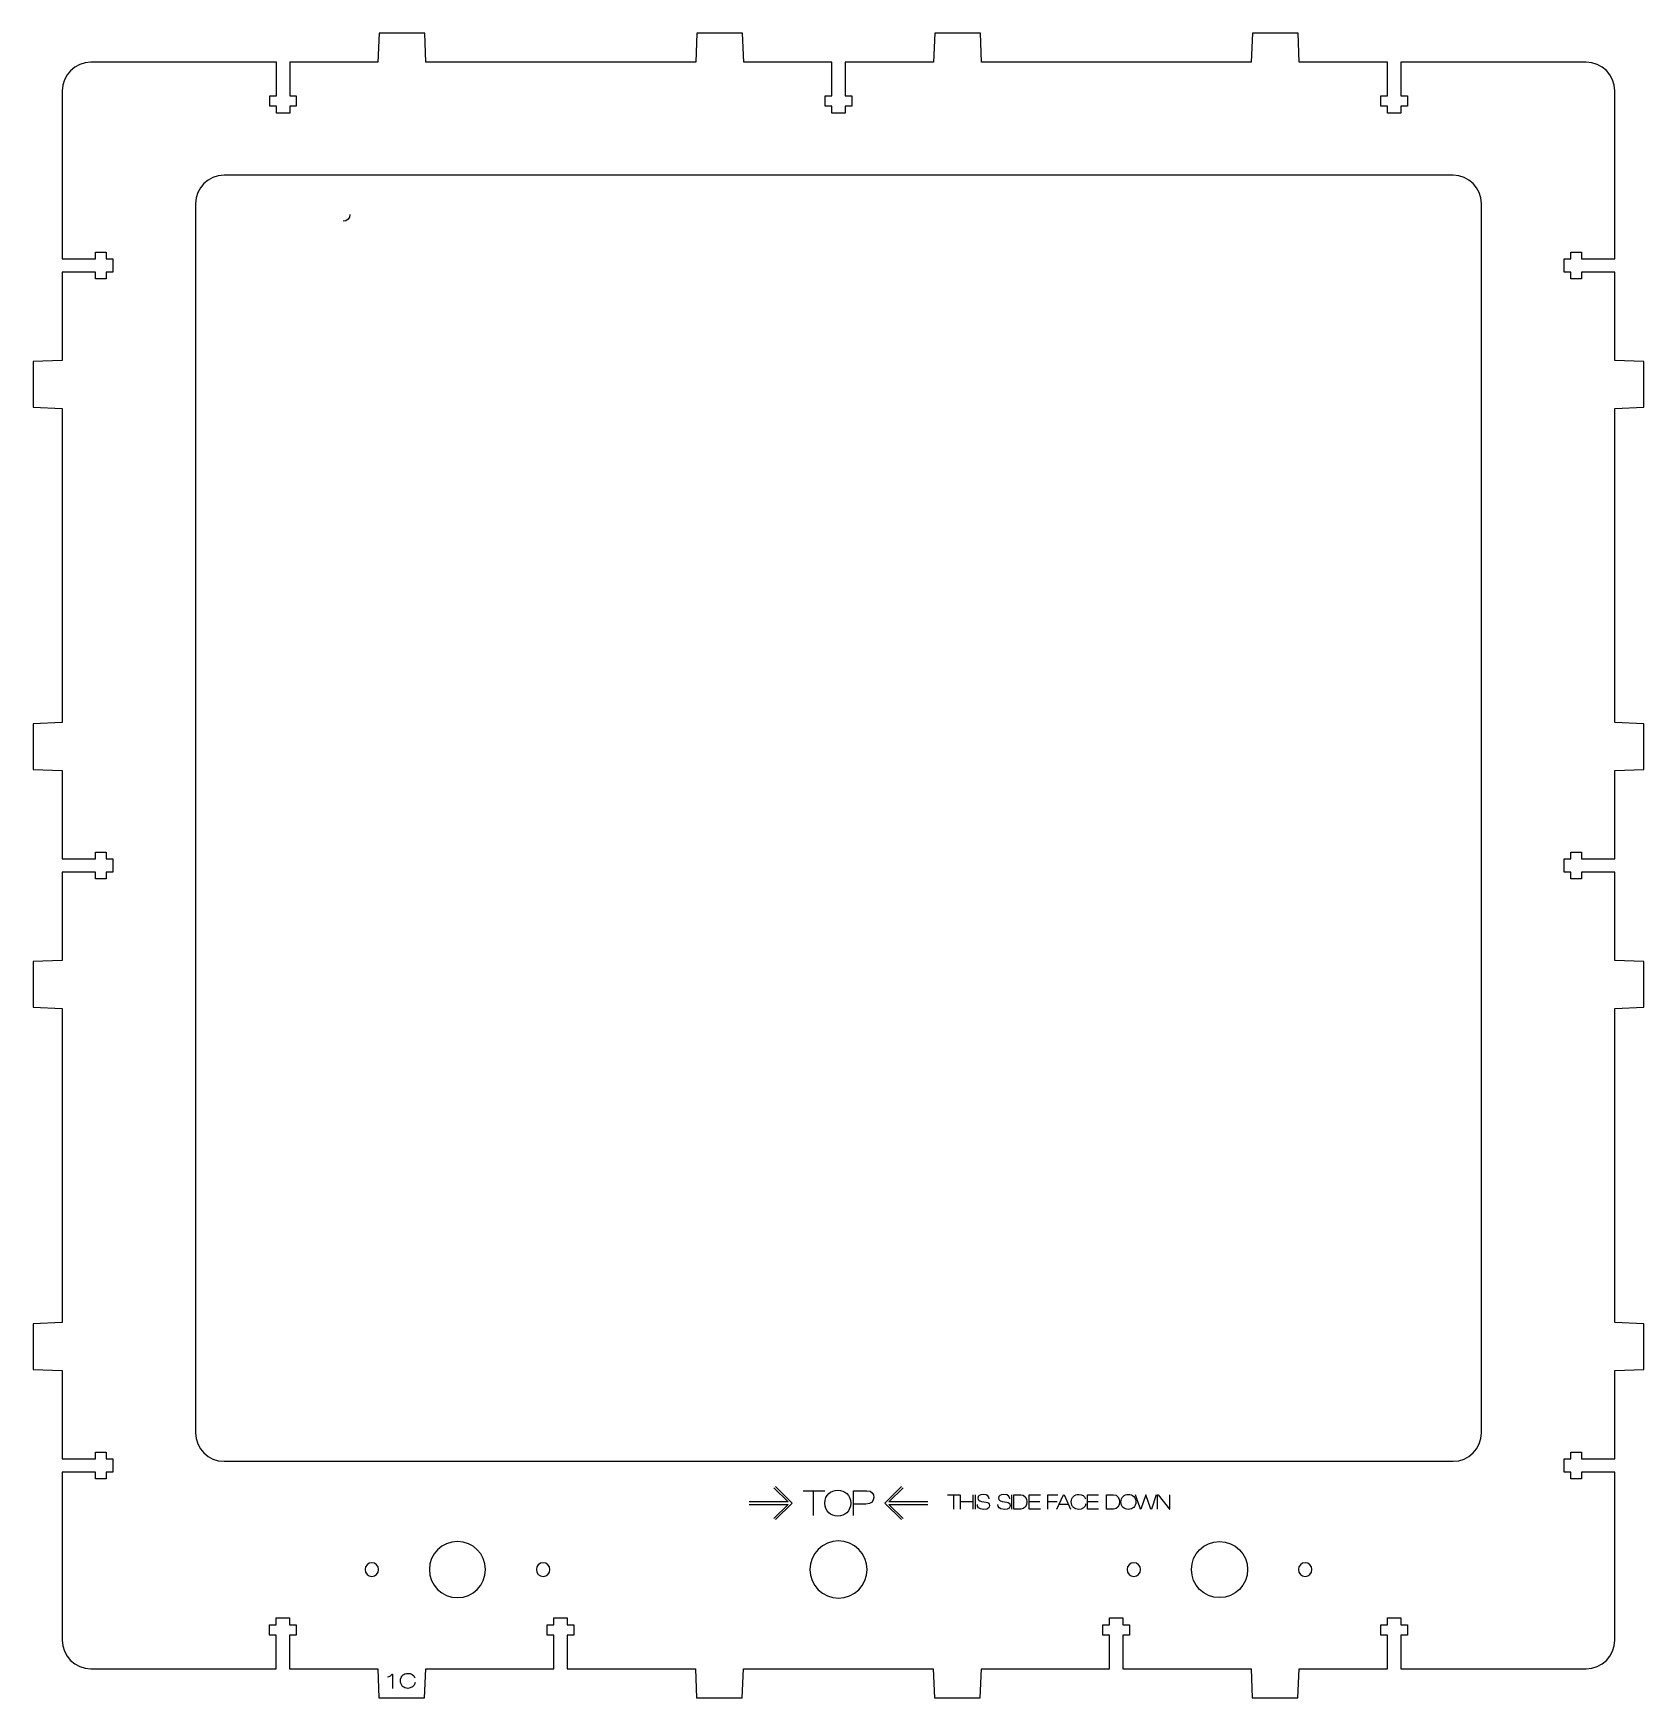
# Model space of a CAD drawing. Header units: millimetres. Extents: x -1166 to -93, y -857 to -63.
# Drawn here: x -1166 to -827.5, y -456.1 to -106.4 of the extents above; entities that cross this region are included whole.
import ezdxf

# ---------------------------------------------------------------- set-up
doc = ezdxf.new("R2010")
doc.units = ezdxf.units.MM
doc.layers.add('CUTS', color=1, linetype='Continuous', true_color=0xff0000)
doc.layers.add('TEXT', color=5, linetype='Continuous', true_color=0x0000ff)

msp = doc.modelspace()

# ---------------------------------------------------------------- linework, layer by layer
at = {"layer": 'CUTS', "color": 1, "lineweight": 25, "true_color": 0xff0000}
for points in [[(-839.61, -112.46), (-858.85, -112.46), (-878.57, -112.46), (-878.57, -119.48), (-877.17, -119.48), (-877.17, -121.68), (-878.57, -121.68), (-878.57, -123.12), (-881.37, -123.12), (-881.37, -121.68), (-882.77, -121.68), (-882.77, -119.48), (-881.37, -119.48), (-881.37, -112.46), (-899.92, -112.46), (-900.17, -106.37), (-909.77, -106.37), (-910.02, -112.46), (-966.7, -112.46), (-966.95, -106.37), (-976.55, -106.37), (-976.8, -112.46), (-995.35, -112.46), (-995.35, -119.48), (-993.95, -119.48), (-993.95, -121.68), (-995.35, -121.68), (-995.35, -123.12), (-998.15, -123.12), (-998.15, -121.68), (-999.55, -121.68), (-999.55, -119.48), (-998.15, -119.48), (-998.15, -112.46), (-1016.7, -112.46), (-1016.95, -106.37), (-1026.55, -106.37), (-1026.8, -112.46), (-1083.49, -112.46), (-1083.74, -106.37), (-1093.34, -106.37), (-1093.59, -112.46), (-1112.14, -112.46), (-1112.14, -119.48), (-1110.74, -119.48), (-1110.74, -121.68), (-1112.14, -121.68), (-1112.14, -123.12), (-1114.94, -123.12), (-1114.94, -121.68), (-1116.34, -121.68), (-1116.34, -119.48), (-1114.94, -119.48), (-1114.94, -112.46), (-1130.99, -112.46), (-1153.94, -112.47)], [(-1159.94, -118.47), (-1159.94, -137.7), (-1159.94, -153.75), (-1152.93, -153.75), (-1152.93, -152.35), (-1150.73, -152.35), (-1150.73, -153.75), (-1149.28, -153.75), (-1149.28, -156.56), (-1150.73, -156.56), (-1150.73, -157.96), (-1152.93, -157.96), (-1152.93, -156.56), (-1159.94, -156.56), (-1159.94, -175.1), (-1166.03, -175.35), (-1166.03, -184.95), (-1159.94, -185.2), (-1159.94, -251.18), (-1166.03, -251.43), (-1166.03, -261.03), (-1159.94, -261.28), (-1159.94, -279.83), (-1152.93, -279.83), (-1152.93, -278.43), (-1150.73, -278.43), (-1150.73, -279.83), (-1149.28, -279.83), (-1149.28, -282.63), (-1150.73, -282.63), (-1150.73, -284.03), (-1152.93, -284.03), (-1152.93, -282.63), (-1159.94, -282.63), (-1159.94, -301.18), (-1166.03, -301.43), (-1166.03, -311.03), (-1159.94, -311.28), (-1159.94, -377.26), (-1166.03, -377.51), (-1166.03, -387.11), (-1159.94, -387.36), (-1159.94, -405.91), (-1152.93, -405.91), (-1152.93, -404.51), (-1150.73, -404.51), (-1150.73, -405.91), (-1149.28, -405.91), (-1149.28, -408.71), (-1150.73, -408.71), (-1150.73, -410.11), (-1152.93, -410.11), (-1152.93, -408.71), (-1159.94, -408.71), (-1159.94, -427.92), (-1159.94, -444)], [(-827.52, -184.95), (-827.52, -175.35), (-833.61, -175.1), (-833.61, -156.55), (-840.63, -156.55), (-840.63, -157.95), (-842.83, -157.95), (-842.83, -156.55), (-844.27, -156.55), (-844.27, -153.75), (-842.83, -153.75), (-842.83, -152.35), (-840.63, -152.35), (-840.63, -153.75), (-833.61, -153.75), (-833.61, -118.46)], [(-867.61, -136.17), (-1125.94, -136.17)], [(-1131.94, -142.17), (-1131.94, -400.42)], [(-861.61, -400.42), (-861.61, -142.17), (-861.61, -142.17)], [(-833.61, -444), (-833.61, -424.76), (-833.61, -408.71), (-840.63, -408.71), (-840.63, -410.11), (-842.83, -410.11), (-842.83, -408.71), (-844.27, -408.71), (-844.27, -405.91), (-842.83, -405.91), (-842.83, -404.51), (-840.63, -404.51), (-840.63, -405.91), (-833.61, -405.91), (-833.61, -387.36), (-827.52, -387.11), (-827.52, -377.51), (-833.61, -377.26), (-833.61, -311.28), (-827.52, -311.03), (-827.52, -301.43), (-833.61, -301.18), (-833.61, -282.63), (-840.63, -282.63), (-840.63, -284.03), (-842.83, -284.03), (-842.83, -282.63), (-844.27, -282.63), (-844.27, -279.83), (-842.83, -279.83), (-842.83, -278.43), (-840.63, -278.43), (-840.63, -279.83), (-833.61, -279.83), (-833.61, -261.28), (-827.52, -261.03), (-827.52, -251.43), (-833.61, -251.18), (-833.61, -185.2), (-827.52, -184.95), (-827.52, -184.95)], [(-1125.94, -406.42), (-867.61, -406.42)], [(-1153.94, -450), (-1134.7, -450), (-1114.98, -450), (-1114.98, -442.98), (-1116.38, -442.98), (-1116.38, -440.78), (-1114.98, -440.78), (-1114.98, -439.34), (-1112.18, -439.34), (-1112.18, -440.78), (-1110.78, -440.78), (-1110.78, -442.98), (-1112.18, -442.98), (-1112.18, -450), (-1093.63, -450), (-1093.38, -456.09), (-1083.78, -456.09), (-1083.53, -450), (-1056.59, -450), (-1056.59, -442.98), (-1057.99, -442.98), (-1057.99, -440.78), (-1056.59, -440.78), (-1056.59, -439.34), (-1053.79, -439.34), (-1053.79, -440.78), (-1052.39, -440.78), (-1052.39, -442.98), (-1053.79, -442.98), (-1053.79, -450), (-1026.85, -450), (-1026.6, -456.09), (-1017, -456.09), (-1016.75, -450), (-976.85, -450), (-976.6, -456.09), (-967, -456.09), (-966.75, -450), (-939.81, -450), (-939.81, -442.98), (-941.21, -442.98), (-941.21, -440.78), (-939.81, -440.78), (-939.81, -439.34), (-937.01, -439.34), (-937.01, -440.78), (-935.61, -440.78), (-935.61, -442.98), (-937.01, -442.98), (-937.01, -450), (-910.06, -450), (-909.81, -456.09), (-900.21, -456.09), (-899.96, -450), (-881.41, -450), (-881.41, -442.98), (-882.81, -442.98), (-882.81, -440.78), (-881.41, -440.78), (-881.41, -439.34), (-878.61, -439.34), (-878.61, -440.78), (-877.21, -440.78), (-877.21, -442.98), (-878.61, -442.98), (-878.61, -450), (-839.61, -450)]]:
    msp.add_lwpolyline(points, dxfattribs=at)
for points in [[(-1153.94, -112.47), (-1157.24, -112.47), (-1159.94, -115.17), (-1159.94, -118.47)], [(-833.61, -118.46), (-833.61, -115.16), (-836.31, -112.46), (-839.61, -112.46)], [(-1125.94, -136.17), (-1129.24, -136.17), (-1131.94, -138.87), (-1131.94, -142.17)], [(-861.61, -142.17), (-861.61, -138.87), (-864.31, -136.17), (-867.61, -136.17)], [(-1099.46, -144.44), (-1099.46, -145.23), (-1100.1, -145.87), (-1100.89, -145.87)], [(-1131.94, -400.42), (-1131.94, -403.72), (-1129.24, -406.42), (-1125.94, -406.42)], [(-867.61, -406.42), (-864.31, -406.42), (-861.61, -403.72), (-861.61, -400.42)], [(-996.78, -423.16), (-1000.09, -423.16), (-1002.78, -425.85), (-1002.78, -429.16)], [(-990.78, -429.16), (-990.78, -425.85), (-993.46, -423.16), (-996.78, -423.16)], [(-1076.87, -423.26), (-1080.12, -423.26), (-1082.77, -425.9), (-1082.77, -429.16)], [(-1070.97, -429.16), (-1070.97, -425.9), (-1073.61, -423.26), (-1076.87, -423.26)], [(-922.59, -429.16), (-922.59, -425.9), (-919.95, -423.26), (-916.69, -423.26)], [(-916.69, -423.26), (-913.43, -423.26), (-910.79, -425.9), (-910.79, -429.16)], [(-1094.87, -427.74), (-1095.65, -427.74), (-1096.29, -428.37), (-1096.29, -429.16)], [(-1096.29, -429.16), (-1096.29, -429.95), (-1095.65, -430.59), (-1094.87, -430.59)], [(-1093.44, -429.16), (-1093.44, -428.37), (-1094.08, -427.74), (-1094.87, -427.74)], [(-1094.87, -430.59), (-1094.08, -430.59), (-1093.44, -429.95), (-1093.44, -429.16)], [(-1082.77, -429.16), (-1082.77, -432.42), (-1080.12, -435.06), (-1076.87, -435.06)], [(-1076.87, -435.06), (-1073.61, -435.06), (-1070.97, -432.42), (-1070.97, -429.16)], [(-1058.87, -427.74), (-1059.65, -427.74), (-1060.29, -428.37), (-1060.29, -429.16)], [(-1060.29, -429.16), (-1060.29, -429.95), (-1059.65, -430.59), (-1058.87, -430.59)], [(-1057.44, -429.16), (-1057.44, -428.37), (-1058.08, -427.74), (-1058.87, -427.74)], [(-1058.87, -430.59), (-1058.08, -430.59), (-1057.44, -429.95), (-1057.44, -429.16)], [(-1002.78, -429.16), (-1002.78, -432.47), (-1000.09, -435.16), (-996.78, -435.16)], [(-996.78, -435.16), (-993.46, -435.16), (-990.78, -432.47), (-990.78, -429.16)], [(-934.69, -427.74), (-935.48, -427.74), (-936.12, -428.37), (-936.12, -429.16)], [(-936.12, -429.16), (-936.12, -429.95), (-935.48, -430.59), (-934.69, -430.59)], [(-933.27, -429.16), (-933.27, -428.37), (-933.9, -427.74), (-934.69, -427.74)], [(-934.69, -430.59), (-933.9, -430.59), (-933.27, -429.95), (-933.27, -429.16)], [(-916.69, -435.06), (-919.95, -435.06), (-922.59, -432.42), (-922.59, -429.16)], [(-910.79, -429.16), (-910.79, -432.42), (-913.43, -435.06), (-916.69, -435.06)], [(-898.69, -427.74), (-899.48, -427.74), (-900.12, -428.37), (-900.12, -429.16)], [(-900.12, -429.16), (-900.12, -429.95), (-899.48, -430.59), (-898.69, -430.59)], [(-897.27, -429.16), (-897.27, -428.37), (-897.9, -427.74), (-898.69, -427.74)], [(-898.69, -430.59), (-897.9, -430.59), (-897.27, -429.95), (-897.27, -429.16)], [(-1159.94, -444), (-1159.94, -447.3), (-1157.24, -450), (-1153.94, -450)], [(-839.61, -450), (-836.31, -450), (-833.61, -447.3), (-833.61, -444)]]:
    msp.add_open_spline(points, degree=3, dxfattribs=at)
at = {"layer": 'TEXT', "color": 5, "lineweight": 25, "true_color": 0x0000ff}
for points in [[(-1010.38, -411.97), (-1007.39, -414.96), (-1015.56, -414.96)], [(-1010.01, -411.73), (-1006.53, -415.21), (-1010.01, -418.68)], [(-1004.17, -412.6), (-999.68, -412.6)], [(-1002, -417.81), (-1002, -412.65)], [(-993.62, -417.81), (-993.62, -412.6), (-990.83, -412.6)], [(-983.55, -418.68), (-987.03, -415.21), (-983.55, -411.73)], [(-977.99, -414.96), (-986.17, -414.96), (-983.17, -411.96)], [(-1015.56, -415.46), (-1007.39, -415.46), (-1010.39, -418.46)], [(-991.03, -415.44), (-993.62, -415.43)], [(-983.18, -418.45), (-986.17, -415.46), (-977.99, -415.46)], [(-973.87, -413.45), (-971.26, -413.45)], [(-972.56, -416.47), (-972.56, -413.45)], [(-971.1, -416.47), (-971.1, -413.45)], [(-971.1, -414.85), (-968.51, -414.85)], [(-968.51, -413.45), (-968.51, -416.47)], [(-968.08, -413.45), (-968.08, -416.47)], [(-966.73, -414.84), (-965.73, -415.01)], [(-962.41, -414.84), (-961.4, -415.01)], [(-960.4, -413.45), (-960.4, -416.47)], [(-959.95, -413.45), (-958.48, -413.45)], [(-958.48, -416.47), (-959.95, -416.47), (-959.95, -413.45), (-959.95, -413.45)], [(-954.32, -416.47), (-956.7, -416.47), (-956.7, -413.45), (-954.35, -413.45)], [(-956.7, -414.85), (-954.44, -414.85)], [(-952.78, -416.47), (-952.78, -413.45), (-950.66, -413.45)], [(-952.78, -414.85), (-950.78, -414.85)], [(-950.86, -416.47), (-949.47, -413.45), (-949.36, -413.45), (-947.98, -416.47)], [(-948.44, -415.47), (-950.41, -415.47)], [(-942.1, -416.47), (-944.47, -416.47), (-944.47, -413.45), (-942.12, -413.45)], [(-944.47, -414.85), (-942.22, -414.85)], [(-940.44, -413.45), (-938.97, -413.45)], [(-938.97, -416.47), (-940.44, -416.47), (-940.44, -413.45), (-940.44, -413.45)], [(-930.01, -413.45), (-931.02, -416.47), (-931.13, -416.47), (-932.17, -413.46), (-932.17, -413.46), (-933.21, -416.47), (-933.32, -416.47), (-934.33, -413.45)], [(-929.71, -416.47), (-929.71, -413.45), (-929.6, -413.45), (-927.22, -416.47), (-927.12, -416.47), (-927.12, -413.45)], [(-1090.61, -451.14), (-1090.5, -451.14), (-1090.5, -454.12)]]:
    msp.add_lwpolyline(points, dxfattribs=at)
for points in [[(-999.63, -415.21), (-999.63, -413.48), (-998.41, -412.48), (-996.92, -412.48)], [(-996.92, -412.48), (-995.44, -412.48), (-994.22, -413.48), (-994.22, -415.21)], [(-990.83, -412.6), (-989.72, -412.6), (-989.38, -413.24), (-989.38, -414.02)], [(-996.92, -417.93), (-998.41, -417.93), (-999.63, -416.93), (-999.63, -415.21)], [(-994.22, -415.21), (-994.22, -416.93), (-995.44, -417.93), (-996.92, -417.93)], [(-989.38, -414.02), (-989.38, -414.72), (-989.74, -415.44), (-991.03, -415.44)], [(-966.24, -416.53), (-967.44, -416.53), (-967.57, -415.9), (-967.58, -415.47)], [(-966.36, -413.38), (-967.12, -413.38), (-967.48, -413.66), (-967.48, -414.15)], [(-967.48, -414.15), (-967.48, -414.57), (-967.23, -414.74), (-966.73, -414.84)], [(-965.11, -414.29), (-965.14, -413.83), (-965.35, -413.38), (-966.36, -413.38)], [(-965.04, -415.68), (-965.04, -416.02), (-965.2, -416.53), (-966.24, -416.53)], [(-965.73, -415.01), (-965.26, -415.11), (-965.04, -415.31), (-965.04, -415.68)], [(-961.92, -416.53), (-963.11, -416.53), (-963.25, -415.9), (-963.26, -415.47)], [(-962.04, -413.38), (-962.8, -413.38), (-963.15, -413.66), (-963.15, -414.15)], [(-963.15, -414.15), (-963.15, -414.57), (-962.91, -414.74), (-962.41, -414.84)], [(-960.79, -414.29), (-960.82, -413.83), (-961.03, -413.38), (-962.04, -413.38)], [(-960.71, -415.68), (-960.71, -416.02), (-960.88, -416.53), (-961.92, -416.53)], [(-961.4, -415.01), (-960.94, -415.11), (-960.71, -415.31), (-960.71, -415.68)], [(-958.48, -413.45), (-957.64, -413.45), (-957.21, -414.06), (-957.21, -414.96)], [(-957.21, -414.96), (-957.21, -415.86), (-957.64, -416.47), (-958.48, -416.47)], [(-947.85, -414.96), (-947.85, -413.96), (-947.15, -413.38), (-946.29, -413.38)], [(-946.29, -416.53), (-947.15, -416.53), (-947.85, -415.95), (-947.85, -414.96)], [(-946.29, -413.38), (-945.57, -413.38), (-945.01, -413.67), (-944.85, -414.33)], [(-944.77, -415.32), (-944.86, -416.13), (-945.59, -416.53), (-946.29, -416.53)], [(-938.97, -413.45), (-938.14, -413.45), (-937.71, -414.06), (-937.71, -414.96)], [(-937.71, -414.96), (-937.71, -415.86), (-938.14, -416.47), (-938.97, -416.47)], [(-937.4, -414.96), (-937.4, -413.96), (-936.69, -413.38), (-935.83, -413.38)], [(-935.83, -416.53), (-936.69, -416.53), (-937.4, -415.95), (-937.4, -414.96)], [(-935.83, -413.38), (-934.97, -413.38), (-934.27, -413.96), (-934.27, -414.96)], [(-934.27, -414.96), (-934.27, -415.95), (-934.97, -416.53), (-935.83, -416.53)], [(-1088.86, -452.54), (-1088.86, -451.55), (-1088.16, -450.97), (-1087.3, -450.97)], [(-1087.3, -450.97), (-1086.58, -450.97), (-1086.02, -451.26), (-1085.86, -451.91)], [(-1091.55, -451.71), (-1091.1, -451.59), (-1090.79, -451.35), (-1090.61, -451.14)], [(-1087.3, -454.12), (-1088.16, -454.12), (-1088.86, -453.54), (-1088.86, -452.54)], [(-1085.78, -452.91), (-1085.87, -453.72), (-1086.6, -454.12), (-1087.3, -454.12)]]:
    msp.add_open_spline(points, degree=3, dxfattribs=at)

doc.saveas('drawing.dxf')
